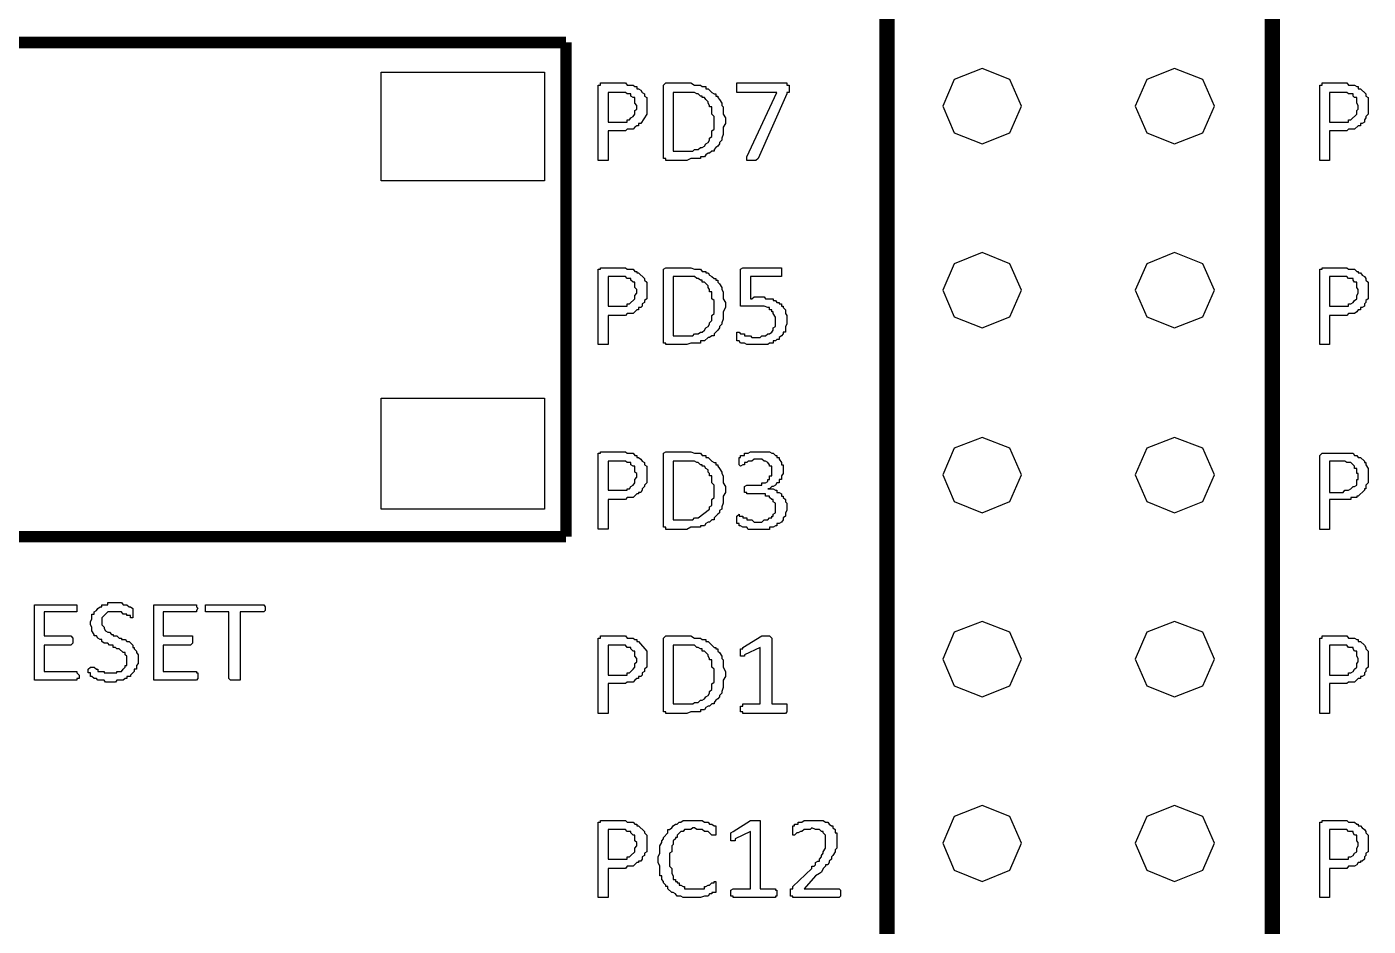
# Model space of a CAD drawing. Extents: x 0.35 to 4.98, y 3.96 to 9.44.
# Drawn here: x 3.176 to 4.062, y 5.344 to 5.938 of the extents above; entities that cross this region are included whole.
import ezdxf

# ---------------------------------------------------------------- set-up
doc = ezdxf.new("R2010")
doc.units = 0
doc.layers.get('0').update_dxf_attribs({"linetype": 'CONTINUOUS'})

msp = doc.modelspace()

# ---------------------------------------------------------------- linework, layer by layer
at = {"color": 94}
for points, const_width in [([(3.74457, 4.36746), (3.74457, 7.40457)], 0.01017), ([(3.99908, 4.36746), (3.99908, 7.40457)], 0.01017), ([(2.94151, 5.9274), (3.53256, 5.9274)], 0.00763), ([(3.53256, 5.60113), (3.53256, 5.9274)], 0.00763), ([(2.94151, 5.60113), (3.53256, 5.60113)], 0.00763)]:
    msp.add_lwpolyline(points, dxfattribs=dict(at, const_width=const_width))
at = {"color": 22, "const_width": 0.08893}
for points in [[(3.80806, 5.88579), (3.80806, 5.88579)], [(3.9356, 5.88579), (3.9356, 5.88579)], [(3.80806, 5.76426), (3.80806, 5.76426)], [(3.9356, 5.76426), (3.9356, 5.76426)], [(3.80806, 5.64274), (3.80806, 5.64274)], [(3.9356, 5.64274), (3.9356, 5.64274)], [(3.80806, 5.52078), (3.80806, 5.52078)], [(3.9356, 5.52078), (3.9356, 5.52078)], [(3.80806, 5.39931), (3.80806, 5.39931)], [(3.9356, 5.39931), (3.9356, 5.39931)]]:
    msp.add_lwpolyline(points, dxfattribs=at)
at = {"color": 146}
for points in [[(3.83344, 5.88531), (3.82585, 5.90294), (3.80746, 5.91015), (3.78901, 5.90294), (3.78147, 5.88531), (3.78901, 5.86768), (3.80746, 5.8604), (3.82585, 5.86768), (3.83344, 5.88531)], [(3.96094, 5.88531), (3.95313, 5.90294), (3.93446, 5.91015), (3.91618, 5.90294), (3.90847, 5.88531), (3.91618, 5.86768), (3.93446, 5.8604), (3.95313, 5.86768), (3.96094, 5.88531)], [(3.83344, 5.76378), (3.82585, 5.78131), (3.80746, 5.78868), (3.78901, 5.78131), (3.78147, 5.76378), (3.78901, 5.74615), (3.80746, 5.73893), (3.82585, 5.74615), (3.83344, 5.76378)], [(3.96094, 5.76378), (3.95313, 5.78131), (3.93446, 5.78868), (3.91618, 5.78131), (3.90847, 5.76378), (3.91618, 5.74615), (3.93446, 5.73893), (3.95313, 5.74615), (3.96094, 5.76378)], [(3.83344, 5.64182), (3.82585, 5.65944), (3.80746, 5.66667), (3.78901, 5.65944), (3.78147, 5.64182), (3.78901, 5.62435), (3.80746, 5.61692), (3.82585, 5.62435), (3.83344, 5.64182)], [(3.96094, 5.64182), (3.95313, 5.65944), (3.93446, 5.66667), (3.91618, 5.65944), (3.90847, 5.64182), (3.91618, 5.62435), (3.93446, 5.61692), (3.95313, 5.62435), (3.96094, 5.64182)], [(3.83344, 5.52029), (3.82585, 5.53797), (3.80746, 5.54519), (3.78901, 5.53797), (3.78147, 5.52029), (3.78901, 5.50265), (3.80746, 5.49544), (3.82585, 5.50265), (3.83344, 5.52029)], [(3.96094, 5.52029), (3.95313, 5.53797), (3.93446, 5.54519), (3.91618, 5.53797), (3.90847, 5.52029), (3.91618, 5.50265), (3.93446, 5.49544), (3.95313, 5.50265), (3.96094, 5.52029)], [(3.83344, 5.39882), (3.82585, 5.41629), (3.80746, 5.42367), (3.78901, 5.41629), (3.78147, 5.39882), (3.78901, 5.38097), (3.80746, 5.37349), (3.82585, 5.38097), (3.83344, 5.39882)], [(3.96094, 5.39882), (3.95313, 5.41629), (3.93446, 5.42367), (3.91618, 5.41629), (3.90847, 5.39882), (3.91618, 5.38097), (3.93446, 5.37349), (3.95313, 5.38097), (3.96094, 5.39882)]]:
    msp.add_lwpolyline(points, dxfattribs=at)
at = {"color": 22}
for points in [[(3.41043, 5.90776), (3.51844, 5.90776), (3.51844, 5.83604), (3.41043, 5.83604), (3.41043, 5.90776)], [(3.41043, 5.69249), (3.51844, 5.69249), (3.51844, 5.61931), (3.41043, 5.61931), (3.41043, 5.69249)]]:
    msp.add_lwpolyline(points, close=True, dxfattribs=at)
at = {"color": 94}
for points in [[(3.58594, 5.88579), (3.58594, 5.88004), (3.58192, 5.87381), (3.58046, 5.87381), (3.58046, 5.87239), (3.57943, 5.87239), (3.57796, 5.87142), (3.57693, 5.87001), (3.57292, 5.87001), (3.57194, 5.86903), (3.56044, 5.86903), (3.56044, 5.84939), (3.55393, 5.84939), (3.55393, 5.89914), (3.55544, 5.89914), (3.55544, 5.90061), (3.57194, 5.90061), (3.57292, 5.89914), (3.57693, 5.89914), (3.57796, 5.89822), (3.57943, 5.89822), (3.57943, 5.89675), (3.58046, 5.89675), (3.58192, 5.89583), (3.58296, 5.89437), (3.58442, 5.89344), (3.58442, 5.89199), (3.58594, 5.89106), (3.58594, 5.88579)], [(3.57943, 5.88482), (3.57943, 5.88579), (3.57796, 5.88721), (3.57796, 5.89106), (3.57693, 5.89106), (3.57547, 5.89199), (3.57547, 5.89344), (3.57292, 5.89344), (3.57194, 5.89437), (3.56044, 5.89437), (3.56044, 5.87478), (3.57292, 5.87478), (3.57292, 5.87619), (3.57443, 5.87619), (3.57547, 5.87765), (3.57693, 5.87858), (3.57796, 5.88004), (3.57796, 5.88243), (3.57943, 5.8834), (3.57943, 5.88482)], [(3.63797, 5.87619), (3.63797, 5.87381), (3.63644, 5.87142), (3.63644, 5.86664), (3.63542, 5.86426), (3.63542, 5.86279), (3.63396, 5.86139), (3.63396, 5.8604), (3.63292, 5.859), (3.63146, 5.85801), (3.63043, 5.85661), (3.63043, 5.85563), (3.62896, 5.85563), (3.62744, 5.85422), (3.62646, 5.85422), (3.62494, 5.85325), (3.62397, 5.85178), (3.62142, 5.85178), (3.62142, 5.85086), (3.61496, 5.85086), (3.61247, 5.84939), (3.59842, 5.84939), (3.59842, 5.85086), (3.59694, 5.85086), (3.59694, 5.89914), (3.59842, 5.90061), (3.61496, 5.90061), (3.61746, 5.89914), (3.62142, 5.89914), (3.62244, 5.89822), (3.62494, 5.89822), (3.62494, 5.89675), (3.62646, 5.89675), (3.62896, 5.89437), (3.63043, 5.89344), (3.63146, 5.89344), (3.63146, 5.89199), (3.63292, 5.89199), (3.63292, 5.89106), (3.63396, 5.8896), (3.63542, 5.88721), (3.63542, 5.88579), (3.63644, 5.88482), (3.63644, 5.88004), (3.63797, 5.87765), (3.63797, 5.87619)], [(3.63043, 5.87478), (3.63043, 5.87858), (3.62896, 5.88004), (3.62896, 5.88482), (3.62744, 5.88482), (3.62744, 5.88579), (3.62646, 5.88721), (3.62646, 5.88818), (3.62494, 5.8896), (3.62397, 5.89106), (3.62244, 5.89106), (3.62244, 5.89199), (3.62142, 5.89199), (3.61996, 5.89344), (3.61892, 5.89344), (3.61746, 5.89437), (3.60346, 5.89437), (3.60346, 5.85563), (3.61643, 5.85563), (3.61746, 5.85661), (3.61996, 5.85661), (3.62142, 5.85801), (3.62244, 5.85801), (3.62397, 5.859), (3.62494, 5.8604), (3.62646, 5.86139), (3.62744, 5.86279), (3.62744, 5.86426), (3.62896, 5.86518), (3.62896, 5.86903), (3.63043, 5.87001), (3.63043, 5.87478)], [(4.06244, 5.88579), (4.06244, 5.88004), (4.06099, 5.87858), (4.06099, 5.87765), (4.05994, 5.87619), (4.05994, 5.87478), (4.05843, 5.87381), (4.05746, 5.87381), (4.05746, 5.87239), (4.05593, 5.87239), (4.05344, 5.87001), (4.04947, 5.87001), (4.04844, 5.86903), (4.03694, 5.86903), (4.03694, 5.84939), (4.03043, 5.84939), (4.03043, 5.89914), (4.03196, 5.89914), (4.03196, 5.90061), (4.04844, 5.90061), (4.04947, 5.89914), (4.05344, 5.89914), (4.05496, 5.89822), (4.05593, 5.89822), (4.05593, 5.89675), (4.05746, 5.89675), (4.06099, 5.89344), (4.06099, 5.89199), (4.06244, 5.89106), (4.06244, 5.88579)], [(4.05593, 5.88482), (4.05593, 5.88579), (4.05496, 5.88721), (4.05496, 5.89106), (4.05344, 5.89106), (4.05246, 5.89199), (4.05246, 5.89344), (4.04947, 5.89344), (4.04844, 5.89437), (4.03694, 5.89437), (4.03694, 5.87478), (4.04947, 5.87478), (4.04947, 5.87619), (4.05094, 5.87619), (4.05496, 5.88004), (4.05496, 5.88243), (4.05593, 5.8834), (4.05593, 5.88482)], [(3.58594, 5.76426), (3.58594, 5.75803), (3.58442, 5.75711), (3.58442, 5.75564), (3.58296, 5.75472), (3.58296, 5.75325), (3.58192, 5.75233), (3.58046, 5.75233), (3.58046, 5.75086), (3.57943, 5.75086), (3.57693, 5.74849), (3.57292, 5.74849), (3.57194, 5.74707), (3.56044, 5.74707), (3.56044, 5.72792), (3.55393, 5.72792), (3.55393, 5.77767), (3.55544, 5.77767), (3.55544, 5.77864), (3.57194, 5.77864), (3.57292, 5.77767), (3.57693, 5.77767), (3.57796, 5.77626), (3.57943, 5.77626), (3.57943, 5.77528), (3.58046, 5.77528), (3.58442, 5.77143), (3.58442, 5.77051), (3.58594, 5.76904), (3.58594, 5.76426)], [(3.63797, 5.75472), (3.63797, 5.75233), (3.63644, 5.74946), (3.63644, 5.74468), (3.63542, 5.74224), (3.63542, 5.74132), (3.63396, 5.73986), (3.63396, 5.73893), (3.63292, 5.73747), (3.63043, 5.73508), (3.63043, 5.73367), (3.62896, 5.73367), (3.62744, 5.73269), (3.62646, 5.73269), (3.62397, 5.73031), (3.62142, 5.73031), (3.62142, 5.72889), (3.61496, 5.72889), (3.61247, 5.72792), (3.59842, 5.72792), (3.59842, 5.72889), (3.59694, 5.72889), (3.59694, 5.77767), (3.59842, 5.77864), (3.61496, 5.77864), (3.61746, 5.77767), (3.62142, 5.77767), (3.62244, 5.77626), (3.62494, 5.77626), (3.62494, 5.77528), (3.62646, 5.77528), (3.62744, 5.77382), (3.62896, 5.77289), (3.63043, 5.77143), (3.63146, 5.77143), (3.63146, 5.77051), (3.63292, 5.77051), (3.63292, 5.76904), (3.63396, 5.76807), (3.63542, 5.76568), (3.63542, 5.76426), (3.63644, 5.76281), (3.63644, 5.75803), (3.63797, 5.75564), (3.63797, 5.75472)], [(4.06244, 5.76426), (4.06244, 5.75803), (4.06099, 5.75711), (4.06099, 5.75564), (4.05994, 5.75472), (4.05994, 5.75325), (4.05843, 5.75233), (4.05746, 5.75233), (4.05746, 5.75086), (4.05593, 5.75086), (4.05496, 5.74946), (4.05344, 5.74849), (4.04947, 5.74849), (4.04844, 5.74707), (4.03694, 5.74707), (4.03694, 5.72792), (4.03043, 5.72792), (4.03043, 5.77767), (4.03196, 5.77767), (4.03196, 5.77864), (4.04844, 5.77864), (4.04947, 5.77767), (4.05344, 5.77767), (4.05496, 5.77626), (4.05593, 5.77626), (4.05593, 5.77528), (4.05746, 5.77528), (4.05843, 5.77382), (4.05994, 5.77289), (4.06099, 5.77143), (4.06099, 5.77051), (4.06244, 5.76904), (4.06244, 5.76426)], [(3.57943, 5.76286), (3.57943, 5.76426), (3.57796, 5.76568), (3.57796, 5.76904), (3.57693, 5.76904), (3.57547, 5.77051), (3.57547, 5.77143), (3.57292, 5.77143), (3.57194, 5.77289), (3.56044, 5.77289), (3.56044, 5.75325), (3.57292, 5.75325), (3.57292, 5.75472), (3.57443, 5.75472), (3.57796, 5.75803), (3.57796, 5.76042), (3.57943, 5.76188), (3.57943, 5.76286)], [(3.63043, 5.75325), (3.63043, 5.75711), (3.62896, 5.75803), (3.62896, 5.76281), (3.62744, 5.76281), (3.62744, 5.76426), (3.62646, 5.76568), (3.62646, 5.76665), (3.62397, 5.76904), (3.62244, 5.76904), (3.62244, 5.77051), (3.62142, 5.77051), (3.61996, 5.77143), (3.61892, 5.77143), (3.61746, 5.77289), (3.60346, 5.77289), (3.60346, 5.73367), (3.61643, 5.73367), (3.61746, 5.73508), (3.61996, 5.73508), (3.62142, 5.73606), (3.62244, 5.73606), (3.62397, 5.73747), (3.62494, 5.73893), (3.62646, 5.73986), (3.62744, 5.74132), (3.62744, 5.74224), (3.62896, 5.74371), (3.62896, 5.74707), (3.63043, 5.74849), (3.63043, 5.75325)], [(4.05593, 5.76286), (4.05593, 5.76426), (4.05496, 5.76568), (4.05496, 5.76904), (4.05344, 5.76904), (4.05246, 5.77051), (4.05246, 5.77143), (4.04947, 5.77143), (4.04844, 5.77289), (4.03694, 5.77289), (4.03694, 5.75325), (4.04947, 5.75325), (4.04947, 5.75472), (4.05094, 5.75472), (4.05246, 5.75564), (4.05344, 5.75711), (4.05496, 5.75803), (4.05496, 5.76042), (4.05593, 5.76188), (4.05593, 5.76286)], [(3.58594, 5.64279), (3.58594, 5.63656), (3.58442, 5.63514), (3.58442, 5.63417), (3.58296, 5.63276), (3.58296, 5.63178), (3.58192, 5.63032), (3.58046, 5.63032), (3.58046, 5.62939), (3.57943, 5.62939), (3.57693, 5.62701), (3.57292, 5.62701), (3.57194, 5.62554), (3.56044, 5.62554), (3.56044, 5.60596), (3.55393, 5.60596), (3.55393, 5.65614), (3.55544, 5.65614), (3.55544, 5.65711), (3.57194, 5.65711), (3.57292, 5.65614), (3.57693, 5.65614), (3.57796, 5.65474), (3.57943, 5.65474), (3.57943, 5.65332), (3.58046, 5.65332), (3.58192, 5.65235), (3.58296, 5.65093), (3.58442, 5.64996), (3.58442, 5.64849), (3.58594, 5.64757), (3.58594, 5.64279)], [(3.63797, 5.63271), (3.63797, 5.63032), (3.63644, 5.62793), (3.63644, 5.62315), (3.63542, 5.62076), (3.63542, 5.61931), (3.63396, 5.61838), (3.63396, 5.61692), (3.63292, 5.616), (3.63146, 5.61453), (3.63043, 5.61356), (3.63043, 5.61214), (3.62896, 5.61214), (3.62744, 5.61074), (3.62646, 5.61074), (3.62494, 5.60975), (3.62397, 5.60829), (3.62142, 5.60829), (3.62142, 5.60736), (3.61496, 5.60736), (3.61247, 5.6059), (3.59842, 5.6059), (3.59842, 5.60736), (3.59694, 5.60736), (3.59694, 5.65614), (3.59842, 5.65711), (3.61496, 5.65711), (3.61746, 5.65614), (3.62142, 5.65614), (3.62244, 5.65474), (3.62494, 5.65474), (3.62494, 5.65326), (3.62646, 5.65326), (3.62896, 5.65088), (3.63043, 5.64996), (3.63146, 5.64996), (3.63146, 5.64849), (3.63292, 5.64849), (3.63292, 5.64757), (3.63396, 5.64611), (3.63542, 5.64372), (3.63542, 5.64274), (3.63644, 5.64133), (3.63644, 5.63656), (3.63797, 5.63417), (3.63797, 5.63271)], [(4.06244, 5.64133), (4.06244, 5.63656), (4.06099, 5.6351), (4.06099, 5.63271), (4.05994, 5.63271), (4.05994, 5.63178), (4.05593, 5.62793), (4.05496, 5.62793), (4.05496, 5.62701), (4.05094, 5.62701), (4.05094, 5.62554), (4.03694, 5.62554), (4.03694, 5.6059), (4.03043, 5.6059), (4.03043, 5.65474), (4.03196, 5.65614), (4.05246, 5.65614), (4.05344, 5.65474), (4.05496, 5.65474), (4.05593, 5.65326), (4.05746, 5.65326), (4.05994, 5.65088), (4.05994, 5.64996), (4.06099, 5.64996), (4.06099, 5.64849), (4.06244, 5.64611), (4.06244, 5.64133)], [(3.57943, 5.64133), (3.57943, 5.64279), (3.57796, 5.64372), (3.57796, 5.64757), (3.57693, 5.64757), (3.57547, 5.64849), (3.57547, 5.64996), (3.57292, 5.64996), (3.57194, 5.65093), (3.56044, 5.65093), (3.56044, 5.63178), (3.57292, 5.63178), (3.57292, 5.63276), (3.57443, 5.63276), (3.57547, 5.63417), (3.57693, 5.63514), (3.57796, 5.63656), (3.57796, 5.63894), (3.57943, 5.6404), (3.57943, 5.64133)], [(3.63043, 5.63178), (3.63043, 5.6351), (3.62896, 5.63656), (3.62896, 5.64133), (3.62744, 5.64133), (3.62744, 5.64274), (3.62646, 5.64372), (3.62646, 5.64518), (3.62494, 5.64611), (3.62397, 5.64757), (3.62244, 5.64757), (3.62244, 5.64849), (3.62142, 5.64849), (3.61996, 5.64996), (3.61892, 5.64996), (3.61746, 5.65088), (3.60346, 5.65088), (3.60346, 5.61214), (3.61643, 5.61214), (3.61746, 5.61356), (3.61996, 5.61356), (3.62744, 5.61931), (3.62744, 5.62076), (3.62896, 5.62175), (3.62896, 5.62554), (3.63043, 5.62701), (3.63043, 5.63178)], [(4.05593, 5.64133), (4.05593, 5.64274), (4.05496, 5.64274), (4.05496, 5.64611), (4.05344, 5.64611), (4.05344, 5.64757), (4.05094, 5.64996), (4.04844, 5.64996), (4.04699, 5.65088), (4.03694, 5.65088), (4.03694, 5.63032), (4.04596, 5.63032), (4.04699, 5.63178), (4.04947, 5.63178), (4.05094, 5.63271), (4.05246, 5.63417), (4.05344, 5.63417), (4.05496, 5.6351), (4.05496, 5.63894), (4.05593, 5.63894), (4.05593, 5.64133)], [(3.58594, 5.52078), (3.58594, 5.51503), (3.58442, 5.51361), (3.58442, 5.51215), (3.58296, 5.51124), (3.58296, 5.50976), (3.58192, 5.50885), (3.58046, 5.50885), (3.58046, 5.50738), (3.57943, 5.50738), (3.57796, 5.50646), (3.57693, 5.50499), (3.57292, 5.50499), (3.57194, 5.50407), (3.56044, 5.50407), (3.56044, 5.48443), (3.55393, 5.48443), (3.55393, 5.53418), (3.55544, 5.53418), (3.55544, 5.53564), (3.57194, 5.53564), (3.57292, 5.53418), (3.57693, 5.53418), (3.57796, 5.53326), (3.57943, 5.53326), (3.57943, 5.53179), (3.58046, 5.53179), (3.58594, 5.52556), (3.58594, 5.52078)], [(3.57943, 5.51981), (3.57943, 5.52078), (3.57796, 5.52225), (3.57796, 5.52556), (3.57693, 5.52556), (3.57547, 5.52701), (3.57547, 5.528), (3.57292, 5.528), (3.57194, 5.5294), (3.56044, 5.5294), (3.56044, 5.50976), (3.57292, 5.50976), (3.57292, 5.51124), (3.57443, 5.51124), (3.57693, 5.51361), (3.57796, 5.51503), (3.57796, 5.51742), (3.57943, 5.51839), (3.57943, 5.51981)], [(3.63797, 5.51124), (3.63797, 5.50885), (3.63644, 5.50646), (3.63644, 5.50163), (3.63542, 5.49881), (3.63542, 5.49783), (3.63396, 5.49636), (3.63396, 5.49544), (3.63292, 5.49397), (3.63146, 5.49306), (3.63043, 5.4916), (3.63043, 5.49067), (3.62896, 5.49067), (3.62744, 5.48921), (3.62646, 5.48921), (3.62494, 5.48828), (3.62397, 5.48682), (3.62142, 5.48682), (3.62142, 5.4854), (3.61496, 5.4854), (3.61247, 5.48443), (3.59842, 5.48443), (3.59842, 5.4854), (3.59694, 5.4854), (3.59694, 5.53418), (3.59842, 5.53564), (3.61496, 5.53564), (3.61746, 5.53418), (3.62142, 5.53418), (3.62244, 5.53321), (3.62494, 5.53321), (3.62494, 5.53179), (3.62646, 5.53179), (3.63043, 5.52794), (3.63146, 5.52794), (3.63146, 5.52701), (3.63292, 5.52701), (3.63292, 5.52556), (3.63396, 5.52463), (3.63542, 5.52225), (3.63542, 5.52078), (3.63644, 5.51981), (3.63644, 5.51503), (3.63797, 5.51215), (3.63797, 5.51124)], [(3.63043, 5.50976), (3.63043, 5.51361), (3.62896, 5.51503), (3.62896, 5.51981), (3.62744, 5.51981), (3.62744, 5.52078), (3.62646, 5.52225), (3.62646, 5.52317), (3.62494, 5.52463), (3.62397, 5.52556), (3.62244, 5.52556), (3.62244, 5.52701), (3.62142, 5.52701), (3.61996, 5.52794), (3.61892, 5.52794), (3.61746, 5.5294), (3.60346, 5.5294), (3.60346, 5.49067), (3.61643, 5.49067), (3.61746, 5.4916), (3.61996, 5.4916), (3.62142, 5.49306), (3.62244, 5.49306), (3.62397, 5.49397), (3.62494, 5.49544), (3.62646, 5.49636), (3.62744, 5.49783), (3.62744, 5.49881), (3.62896, 5.50022), (3.62896, 5.50401), (3.63043, 5.50499), (3.63043, 5.50976)], [(4.06244, 5.52078), (4.06244, 5.51503), (4.06099, 5.51361), (4.06099, 5.51215), (4.05994, 5.51124), (4.05994, 5.50976), (4.05843, 5.50885), (4.05746, 5.50885), (4.05746, 5.50738), (4.05593, 5.50738), (4.05344, 5.50499), (4.04947, 5.50499), (4.04844, 5.50407), (4.03694, 5.50407), (4.03694, 5.48443), (4.03043, 5.48443), (4.03043, 5.53418), (4.03196, 5.53418), (4.03196, 5.53564), (4.04844, 5.53564), (4.04947, 5.53418), (4.05344, 5.53418), (4.05496, 5.53326), (4.05593, 5.53326), (4.05593, 5.53179), (4.05746, 5.53179), (4.05994, 5.5294), (4.06099, 5.528), (4.06099, 5.52701), (4.06244, 5.52556), (4.06244, 5.52078)], [(4.05593, 5.51981), (4.05593, 5.52078), (4.05496, 5.52225), (4.05496, 5.52556), (4.05344, 5.52556), (4.05246, 5.52701), (4.05246, 5.528), (4.04947, 5.528), (4.04844, 5.5294), (4.03694, 5.5294), (4.03694, 5.50976), (4.04947, 5.50976), (4.04947, 5.51124), (4.05094, 5.51124), (4.05246, 5.51215), (4.05344, 5.51361), (4.05496, 5.51503), (4.05496, 5.51742), (4.05593, 5.51839), (4.05593, 5.51981)], [(3.58594, 5.39931), (3.58594, 5.39307), (3.58442, 5.39208), (3.58442, 5.39068), (3.58296, 5.38971), (3.58296, 5.38829), (3.58192, 5.38688), (3.58046, 5.38688), (3.58046, 5.3859), (3.57943, 5.3859), (3.57693, 5.38351), (3.57292, 5.38351), (3.57194, 5.38206), (3.56044, 5.38206), (3.56044, 5.3629), (3.55393, 5.3629), (3.55393, 5.41265), (3.55544, 5.41265), (3.55544, 5.41363), (3.57194, 5.41363), (3.57292, 5.41265), (3.57693, 5.41265), (3.57796, 5.41124), (3.57943, 5.41124), (3.57943, 5.41026), (3.58046, 5.41026), (3.58442, 5.40647), (3.58442, 5.40549), (3.58594, 5.40408), (3.58594, 5.39931)], [(4.06244, 5.39931), (4.06244, 5.39307), (4.06099, 5.39208), (4.06099, 5.39068), (4.05994, 5.38971), (4.05994, 5.38829), (4.05843, 5.38688), (4.05746, 5.38688), (4.05746, 5.3859), (4.05593, 5.3859), (4.05496, 5.38444), (4.05344, 5.38351), (4.04947, 5.38351), (4.04844, 5.38206), (4.03694, 5.38206), (4.03694, 5.3629), (4.03043, 5.3629), (4.03043, 5.41265), (4.03196, 5.41265), (4.03196, 5.41363), (4.04844, 5.41363), (4.04947, 5.41265), (4.05344, 5.41265), (4.05496, 5.41124), (4.05593, 5.41124), (4.05593, 5.41026), (4.05746, 5.41026), (4.05843, 5.40886), (4.05994, 5.40788), (4.06099, 5.40647), (4.06099, 5.40549), (4.06244, 5.40408), (4.06244, 5.39931)], [(3.57943, 5.39785), (3.57943, 5.39931), (3.57796, 5.40022), (3.57796, 5.40408), (3.57693, 5.40408), (3.57547, 5.40549), (3.57547, 5.40647), (3.57292, 5.40647), (3.57194, 5.40788), (3.56044, 5.40788), (3.56044, 5.38829), (3.57292, 5.38829), (3.57292, 5.38971), (3.57443, 5.38971), (3.57547, 5.39068), (3.57796, 5.39307), (3.57796, 5.39546), (3.57943, 5.39692), (3.57943, 5.39785)], [(4.05593, 5.39785), (4.05593, 5.39931), (4.05496, 5.40022), (4.05496, 5.40408), (4.05344, 5.40408), (4.05246, 5.40549), (4.05246, 5.40647), (4.04947, 5.40647), (4.04844, 5.40788), (4.03694, 5.40788), (4.03694, 5.38829), (4.04947, 5.38829), (4.04947, 5.38971), (4.05094, 5.38971), (4.05246, 5.39068), (4.05344, 5.39208), (4.05496, 5.39307), (4.05496, 5.39546), (4.05593, 5.39692), (4.05593, 5.39785)]]:
    msp.add_lwpolyline(points, close=True, dxfattribs=at)
for points in [[(3.67996, 5.89675), (3.67996, 5.89437), (3.67844, 5.89437), (3.67844, 5.89344), (3.65944, 5.85086), (3.65793, 5.84939), (3.65196, 5.84939), (3.65196, 5.85183), (3.67193, 5.89437), (3.64546, 5.89437), (3.64546, 5.90061), (3.67844, 5.90061), (3.67844, 5.89914), (3.67996, 5.89914), (3.67996, 5.89675)], [(3.67844, 5.74468), (3.67844, 5.74132), (3.67746, 5.7399), (3.67746, 5.73606), (3.67594, 5.73606), (3.67594, 5.73508), (3.67497, 5.73367), (3.67344, 5.73269), (3.67344, 5.73128), (3.67193, 5.73128), (3.67096, 5.73031), (3.66943, 5.73031), (3.66943, 5.72889), (3.66694, 5.72889), (3.66596, 5.72792), (3.65196, 5.72792), (3.65044, 5.72889), (3.64794, 5.72889), (3.64692, 5.73031), (3.64546, 5.73031), (3.64546, 5.73606), (3.64692, 5.73606), (3.64794, 5.73508), (3.65044, 5.73508), (3.65044, 5.73367), (3.65446, 5.73367), (3.65543, 5.73269), (3.66092, 5.73269), (3.66194, 5.73367), (3.66444, 5.73367), (3.66596, 5.73508), (3.66694, 5.73508), (3.66846, 5.73606), (3.66943, 5.73747), (3.66943, 5.73893), (3.67096, 5.7399), (3.67096, 5.7461), (3.66943, 5.74849), (3.66943, 5.74946), (3.66846, 5.74946), (3.66846, 5.75086), (3.66694, 5.75086), (3.66694, 5.75233), (3.66596, 5.75233), (3.66347, 5.75325), (3.64794, 5.75325), (3.64794, 5.77767), (3.64947, 5.77864), (3.67497, 5.77864), (3.67497, 5.77289), (3.65446, 5.77289), (3.65446, 5.75803), (3.65543, 5.75803), (3.65696, 5.7595), (3.66347, 5.7595), (3.66444, 5.75803), (3.66943, 5.75803), (3.66943, 5.75711), (3.67096, 5.75711), (3.67193, 5.75564), (3.67344, 5.75564), (3.67344, 5.75472), (3.67497, 5.75472), (3.67497, 5.75325), (3.67594, 5.75325), (3.67594, 5.75233), (3.67746, 5.75086), (3.67746, 5.74849), (3.67844, 5.74707), (3.67844, 5.74468)], [(3.67844, 5.62076), (3.67844, 5.61838), (3.67746, 5.61692), (3.67746, 5.61453), (3.67594, 5.61356), (3.67594, 5.61214), (3.67497, 5.61074), (3.67344, 5.60975), (3.67193, 5.60975), (3.67193, 5.60829), (3.67096, 5.60829), (3.66943, 5.60736), (3.66694, 5.60736), (3.66694, 5.6059), (3.65294, 5.6059), (3.65196, 5.60736), (3.64947, 5.60736), (3.64794, 5.60829), (3.64692, 5.60829), (3.64692, 5.60975), (3.64546, 5.60975), (3.64546, 5.61453), (3.64692, 5.616), (3.64692, 5.61453), (3.64947, 5.61453), (3.64947, 5.61356), (3.65196, 5.61356), (3.65196, 5.61214), (3.65543, 5.61214), (3.65696, 5.61074), (3.66194, 5.61074), (3.66347, 5.61214), (3.66596, 5.61214), (3.66694, 5.61356), (3.66846, 5.61356), (3.66846, 5.61453), (3.66943, 5.61453), (3.66943, 5.616), (3.67096, 5.61692), (3.67096, 5.62315), (3.66943, 5.62414), (3.66943, 5.62554), (3.66846, 5.62554), (3.66694, 5.62701), (3.66694, 5.62793), (3.66444, 5.62793), (3.66444, 5.62939), (3.65196, 5.62939), (3.65196, 5.63032), (3.65044, 5.63032), (3.65044, 5.63417), (3.65196, 5.6351), (3.66194, 5.6351), (3.66194, 5.63656), (3.66444, 5.63656), (3.66596, 5.63747), (3.66596, 5.63894), (3.66694, 5.63894), (3.66694, 5.64133), (3.66846, 5.64133), (3.66846, 5.64757), (3.66694, 5.64757), (3.66694, 5.64849), (3.66596, 5.64996), (3.66444, 5.65088), (3.66347, 5.65088), (3.66194, 5.65235), (3.65696, 5.65235), (3.65543, 5.65088), (3.65294, 5.65088), (3.65196, 5.64996), (3.65044, 5.64996), (3.65044, 5.64849), (3.64947, 5.64849), (3.64794, 5.64757), (3.64692, 5.64849), (3.64692, 5.65326), (3.64794, 5.65326), (3.64794, 5.65474), (3.65044, 5.65474), (3.65044, 5.65614), (3.65294, 5.65614), (3.65446, 5.65711), (3.66694, 5.65711), (3.66846, 5.65614), (3.66943, 5.65614), (3.67096, 5.65474), (3.67193, 5.65474), (3.67193, 5.65326), (3.67344, 5.65326), (3.67344, 5.65235), (3.67497, 5.64996), (3.67497, 5.64849), (3.67594, 5.64849), (3.67594, 5.64274), (3.67497, 5.64133), (3.67497, 5.63894), (3.67344, 5.63894), (3.67344, 5.63656), (3.67193, 5.63656), (3.67096, 5.6351), (3.66943, 5.63417), (3.66846, 5.63417), (3.66694, 5.63271), (3.66596, 5.63271), (3.66943, 5.63271), (3.67096, 5.63178), (3.67193, 5.63178), (3.67193, 5.63032), (3.67344, 5.63032), (3.67497, 5.62939), (3.67497, 5.62793), (3.67594, 5.62793), (3.67594, 5.62701), (3.67746, 5.62554), (3.67746, 5.62414), (3.67844, 5.62315), (3.67844, 5.62076)], [(3.21094, 5.50885), (3.21094, 5.50738), (3.20942, 5.50738), (3.20942, 5.50646), (3.18142, 5.50646), (3.18142, 5.55621), (3.20942, 5.55621), (3.20942, 5.55138), (3.18793, 5.55138), (3.18793, 5.53564), (3.20546, 5.53564), (3.20692, 5.53418), (3.20692, 5.53082), (3.20546, 5.5294), (3.18793, 5.5294), (3.18793, 5.51215), (3.20942, 5.51215), (3.20942, 5.51124), (3.21094, 5.50976), (3.21094, 5.50885)], [(3.24994, 5.51981), (3.24994, 5.51742), (3.24897, 5.516), (3.24897, 5.51361), (3.24744, 5.51361), (3.24744, 5.51215), (3.24496, 5.50976), (3.24496, 5.50885), (3.24246, 5.50885), (3.24246, 5.50738), (3.24143, 5.50738), (3.23996, 5.50646), (3.23594, 5.50646), (3.23492, 5.50499), (3.22846, 5.50499), (3.22743, 5.50646), (3.22342, 5.50646), (3.22244, 5.50738), (3.22092, 5.50738), (3.21946, 5.50885), (3.21843, 5.50885), (3.21843, 5.51124), (3.21696, 5.51124), (3.21696, 5.51361), (3.21843, 5.51503), (3.22092, 5.51503), (3.22244, 5.51361), (3.22342, 5.51361), (3.22342, 5.51215), (3.22743, 5.51215), (3.22743, 5.51124), (3.23594, 5.51124), (3.23594, 5.51215), (3.23893, 5.51215), (3.23996, 5.51361), (3.24143, 5.51503), (3.24143, 5.516), (3.24246, 5.516), (3.24246, 5.52225), (3.24143, 5.52317), (3.24143, 5.52463), (3.23996, 5.52463), (3.23747, 5.52701), (3.23594, 5.52701), (3.23492, 5.528), (3.23346, 5.528), (3.23346, 5.5294), (3.23096, 5.5294), (3.22993, 5.53082), (3.22743, 5.53082), (3.22597, 5.53179), (3.22597, 5.53321), (3.22493, 5.53321), (3.22342, 5.53418), (3.22244, 5.53564), (3.22092, 5.53564), (3.22092, 5.53657), (3.21946, 5.53896), (3.21946, 5.54135), (3.21843, 5.54281), (3.21843, 5.54519), (3.21946, 5.5466), (3.21946, 5.54997), (3.22092, 5.54997), (3.22092, 5.55138), (3.22244, 5.55236), (3.22342, 5.55376), (3.22493, 5.55474), (3.22597, 5.55474), (3.22597, 5.55621), (3.22993, 5.55621), (3.22993, 5.55761), (3.23893, 5.55761), (3.23996, 5.55621), (3.24246, 5.55621), (3.24392, 5.55474), (3.24496, 5.55474), (3.24642, 5.55376), (3.24642, 5.54758), (3.24496, 5.54758), (3.24496, 5.54899), (3.24246, 5.54899), (3.24246, 5.54997), (3.23996, 5.54997), (3.23893, 5.55138), (3.22993, 5.55138), (3.22597, 5.54758), (3.22597, 5.54281), (3.22743, 5.54135), (3.22743, 5.54042), (3.22846, 5.53896), (3.22993, 5.53803), (3.23096, 5.53803), (3.23242, 5.53657), (3.23346, 5.53657), (3.23346, 5.53564), (3.23594, 5.53564), (3.23747, 5.53418), (3.23893, 5.53418), (3.23893, 5.53321), (3.24143, 5.53321), (3.24246, 5.53179), (3.24392, 5.53179), (3.24642, 5.5294), (3.24642, 5.528), (3.24744, 5.528), (3.24744, 5.52701), (3.24897, 5.52556), (3.24897, 5.52463), (3.24994, 5.52317), (3.24994, 5.51981)], [(3.28944, 5.50885), (3.28944, 5.50738), (3.28847, 5.50646), (3.26042, 5.50646), (3.26042, 5.55621), (3.28847, 5.55621), (3.28847, 5.55474), (3.28944, 5.55382), (3.28847, 5.55236), (3.28847, 5.55138), (3.26644, 5.55138), (3.26644, 5.53564), (3.28592, 5.53564), (3.28592, 5.53082), (3.28444, 5.5294), (3.26644, 5.5294), (3.26644, 5.51215), (3.28847, 5.51215), (3.28847, 5.51124), (3.28944, 5.51124), (3.28944, 5.50885)], [(3.33393, 5.55376), (3.33393, 5.55236), (3.33296, 5.55138), (3.31743, 5.55138), (3.31743, 5.5064), (3.31093, 5.5064), (3.30994, 5.50738), (3.30994, 5.55138), (3.29443, 5.55138), (3.29443, 5.55615), (3.33296, 5.55615), (3.33393, 5.55474), (3.33393, 5.55376)], [(3.67844, 5.48828), (3.67844, 5.4854), (3.67746, 5.48443), (3.64947, 5.48443), (3.64947, 5.4854), (3.64794, 5.4854), (3.64794, 5.48921), (3.64947, 5.48921), (3.64947, 5.49067), (3.66092, 5.49067), (3.66092, 5.528), (3.65044, 5.52317), (3.65044, 5.52225), (3.64794, 5.52225), (3.64794, 5.52701), (3.64947, 5.52701), (3.64947, 5.528), (3.66194, 5.53564), (3.66694, 5.53564), (3.66846, 5.53418), (3.66846, 5.49067), (3.67844, 5.49067), (3.67844, 5.48828)], [(3.63146, 5.37011), (3.63146, 5.36626), (3.62896, 5.36626), (3.62896, 5.36535), (3.62744, 5.36535), (3.62646, 5.36388), (3.62397, 5.36388), (3.62142, 5.3629), (3.60992, 5.3629), (3.60846, 5.36388), (3.60596, 5.36388), (3.60493, 5.36535), (3.60346, 5.36626), (3.60243, 5.36626), (3.59993, 5.36865), (3.59993, 5.37011), (3.59842, 5.37011), (3.59842, 5.37104), (3.59694, 5.3725), (3.59694, 5.37349), (3.59592, 5.37489), (3.59592, 5.37728), (3.59446, 5.37728), (3.59446, 5.38351), (3.59343, 5.3859), (3.59343, 5.38971), (3.59446, 5.39208), (3.59446, 5.39692), (3.59592, 5.39931), (3.59592, 5.40022), (3.59694, 5.40169), (3.59694, 5.40261), (3.59993, 5.40549), (3.59993, 5.40788), (3.60097, 5.40788), (3.60243, 5.40886), (3.60346, 5.41026), (3.60493, 5.41124), (3.60596, 5.41124), (3.60742, 5.41265), (3.60846, 5.41265), (3.60992, 5.41363), (3.62244, 5.41363), (3.62397, 5.41265), (3.62646, 5.41265), (3.62744, 5.41124), (3.62896, 5.41124), (3.63043, 5.41026), (3.63146, 5.41026), (3.63146, 5.40408), (3.62896, 5.40408), (3.62646, 5.40647), (3.62397, 5.40647), (3.62244, 5.40788), (3.61892, 5.40788), (3.61746, 5.40886), (3.61643, 5.40886), (3.61496, 5.40788), (3.61094, 5.40788), (3.60992, 5.40647), (3.60846, 5.40647), (3.60596, 5.40408), (3.60596, 5.40261), (3.60493, 5.40261), (3.60493, 5.40169), (3.60346, 5.40022), (3.60346, 5.39785), (3.60243, 5.39692), (3.60243, 5.39307), (3.60097, 5.39208), (3.60097, 5.38351), (3.60243, 5.38206), (3.60243, 5.37875), (3.60346, 5.37728), (3.60346, 5.37489), (3.60493, 5.37489), (3.60493, 5.37349), (3.60596, 5.37349), (3.60596, 5.3725), (3.60742, 5.3725), (3.60742, 5.37104), (3.60846, 5.37104), (3.60992, 5.37011), (3.61094, 5.37011), (3.61094, 5.36865), (3.62397, 5.36865), (3.62397, 5.37011), (3.62494, 5.37011), (3.62646, 5.37104), (3.62744, 5.37104), (3.62896, 5.3725), (3.63043, 5.3725), (3.63043, 5.37349), (3.63146, 5.37349), (3.63146, 5.37011)], [(3.67193, 5.36626), (3.67193, 5.36388), (3.67096, 5.36388), (3.67096, 5.3629), (3.64296, 5.3629), (3.64296, 5.36388), (3.64144, 5.36388), (3.64144, 5.36774), (3.64296, 5.36865), (3.65446, 5.36865), (3.65446, 5.40647), (3.64442, 5.40169), (3.64442, 5.40022), (3.64144, 5.40022), (3.64144, 5.40549), (3.64296, 5.40647), (3.65446, 5.41363), (3.66092, 5.41363), (3.66092, 5.36865), (3.67096, 5.36865), (3.67096, 5.36774), (3.67193, 5.36774), (3.67193, 5.36626)], [(3.71392, 5.36626), (3.71392, 5.36388), (3.71294, 5.3629), (3.68246, 5.3629), (3.68246, 5.36388), (3.68093, 5.36388), (3.68093, 5.36865), (3.68246, 5.36865), (3.68246, 5.37011), (3.69493, 5.38206), (3.69493, 5.38351), (3.69646, 5.38351), (3.69743, 5.38444), (3.69743, 5.3859), (3.69894, 5.38683), (3.69993, 5.38683), (3.69993, 5.38829), (3.70144, 5.38971), (3.70144, 5.39068), (3.70242, 5.39208), (3.70242, 5.39307), (3.70394, 5.39546), (3.70394, 5.40408), (3.70242, 5.40549), (3.70242, 5.40647), (3.70144, 5.40647), (3.69993, 5.40788), (3.69743, 5.40788), (3.69493, 5.40886), (3.69396, 5.40788), (3.68994, 5.40788), (3.68842, 5.40647), (3.68744, 5.40647), (3.68593, 5.40549), (3.68494, 5.40549), (3.68343, 5.40408), (3.68246, 5.40408), (3.68246, 5.41026), (3.68343, 5.41026), (3.68343, 5.41124), (3.68593, 5.41124), (3.68593, 5.41265), (3.68842, 5.41265), (3.68994, 5.41363), (3.70242, 5.41363), (3.70394, 5.41265), (3.70546, 5.41265), (3.70643, 5.41124), (3.70796, 5.41026), (3.70893, 5.41026), (3.70893, 5.40886), (3.71044, 5.40788), (3.71044, 5.40549), (3.71143, 5.40549), (3.71143, 5.39546), (3.71044, 5.39447), (3.71044, 5.39307), (3.70893, 5.39068), (3.70796, 5.38971), (3.70796, 5.38829), (3.70643, 5.38683), (3.70643, 5.3859), (3.70546, 5.38444), (3.70394, 5.38444), (3.70394, 5.38351), (3.70242, 5.38206), (3.70144, 5.37967), (3.69993, 5.37869), (3.69743, 5.37728), (3.68994, 5.36865), (3.71294, 5.36865), (3.71392, 5.36774), (3.71392, 5.36626)]]:
    msp.add_lwpolyline(points, dxfattribs=at)

doc.saveas('drawing.dxf')
